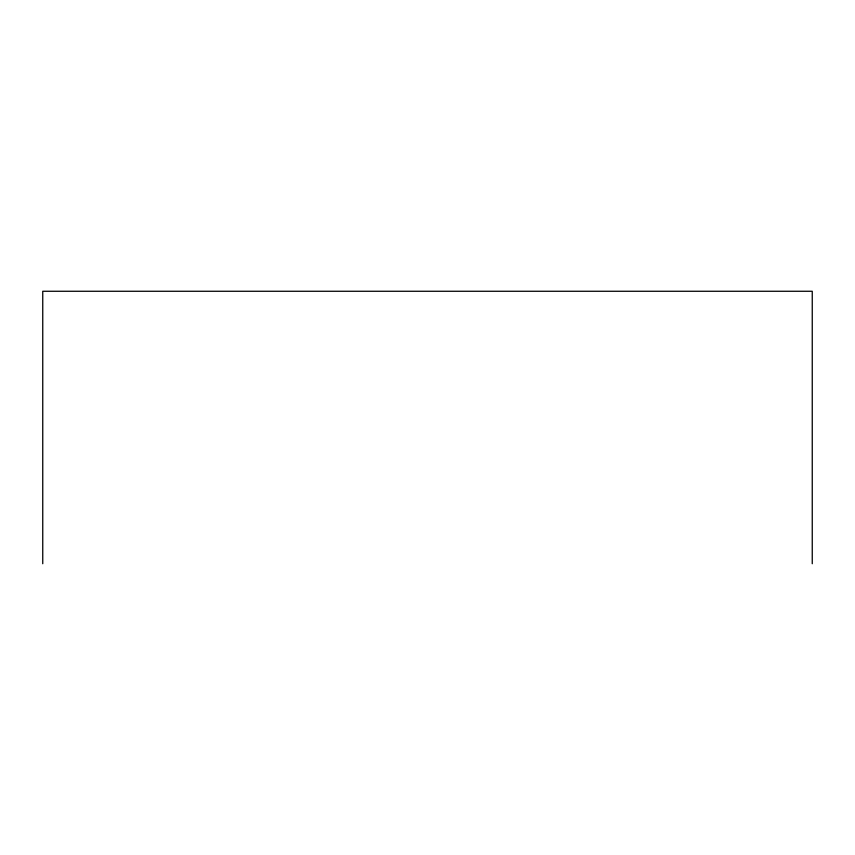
<?xml version="1.0" encoding="UTF-8"?>
<svg xmlns="http://www.w3.org/2000/svg" width="855" height="855" viewBox="0 0 855 855"><rect width="100%" height="100%" fill="white"/><g stroke="black" fill="none" stroke-linecap="round" stroke-linejoin="round"><path stroke-width="1.28" d="M812.25 563.734L812.25 291.266L42.75 291.266L42.75 563.734"/></g></svg>
